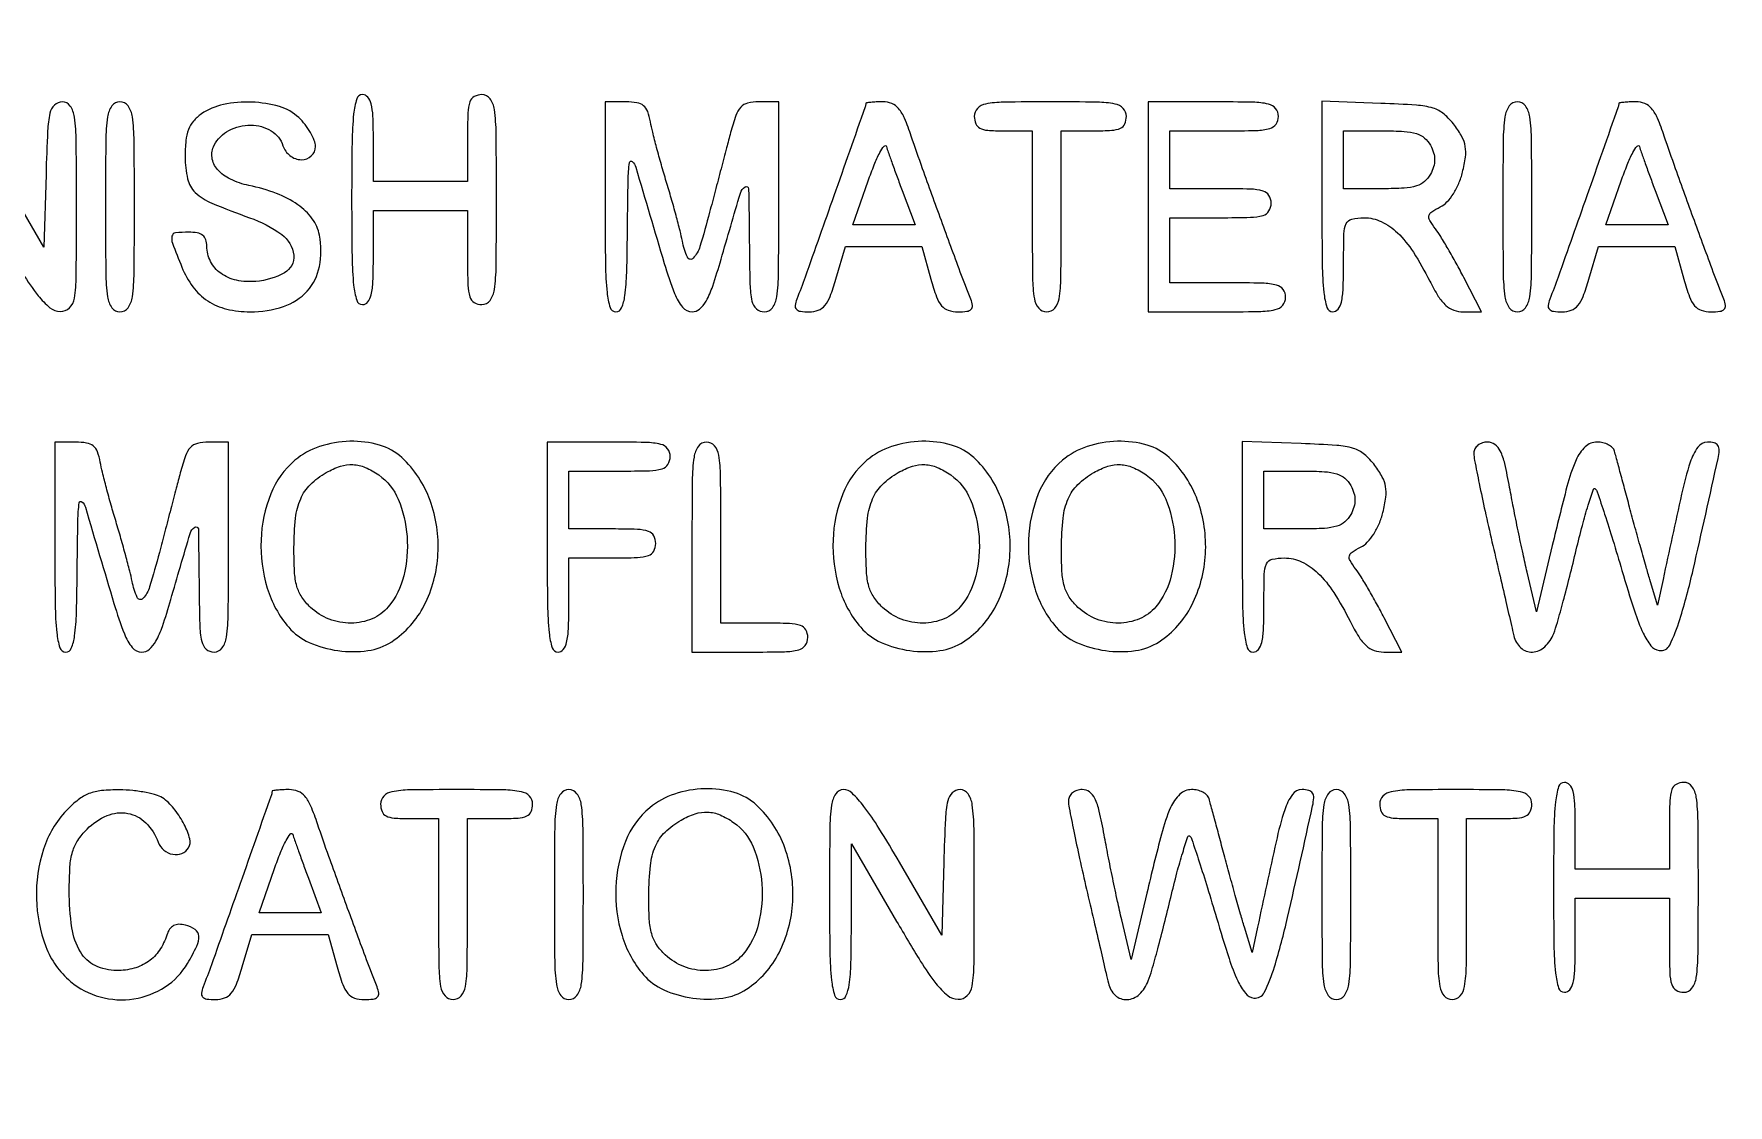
# Model space of a CAD drawing. Extents: x 0 to 1066, y 0 to 761.
# Drawn here: x 792.29 to 812.08, y 269.57 to 282.09 of the extents above; entities that cross this region are included whole.
import ezdxf

# ---------------------------------------------------------------- set-up
doc = ezdxf.new("R2010")
doc.units = 0
doc.header["$MEASUREMENT"] = 0

msp = doc.modelspace()

# ---------------------------------------------------------------- linework, layer by layer
for points in [[(183.390323, 95.266879, 0.000001), (192.989143, 95.254457, 0.000118)], [(329.859243, 95.267872, -0.000023), (352.558836, 95.240684, -0.000004), (375.624384, 95.211821, -0.198594)], [(479.458836, 95.240684, -0.000004), (502.524384, 95.211821, -0.198594)], [(710.559243, 95.267872, -0.000023), (733.258836, 95.240684, -0.000004), (756.324384, 95.211821, -0.198594)], [(416.092229, 95.24091, -0.000004), (439.072908, 95.212432, -0.198597)], [(542.992229, 95.24091, -0.000004), (565.972908, 95.212432, -0.198597)], [(606.442229, 95.24091, -0.000004), (629.422908, 95.212432, -0.198597)], [(669.892229, 95.24091, -0.000004), (692.872908, 95.212432, -0.198597)], [(792.158361, 279.287424, 0.029041), (792.338082, 279.030137, 0.052989), (792.475326, 278.889638, 0.170079), (792.59625, 278.844907, 0.199339), (792.704531, 278.887673, 0.163117), (792.762225, 278.999106, 0.036571), (792.783304, 279.257981, 0.002034), (792.7866, 280.0683, 0.002367), (792.782969, 280.835472, 0.031318), (792.762584, 281.117783, 0.117824), (792.712777, 281.246477, 0.246563), (792.62036, 281.295, 0.195513), (792.529555, 281.258082, 0.145553), (792.476252, 281.162656, 0.043894), (792.448739, 280.956393, 0.004128), (792.43001, 280.445118), (792.4059, 279.595236), (791.912717, 280.445118, 0.007787)]]:
    msp.add_lwpolyline(points, format="xyb")
for points in [[(409.06215, 749.15415), (40.8618, 749.132981), (40.8618, 380.65769), (40.8618, 12.1824), (501.2973, 12.1824), (961.7328, 12.1824), (961.7328, 380.646631), (961.7328, 749.110861), (961.41555, 749.1633, 0.040886), (961.153339, 749.184871, 0.000002), (934.190609, 749.194398, 0.000089), (904.448031, 749.199508, 0.000054), (869.1804, 749.195529, -0.000029), (813.61687, 749.186499, -0.000004), (696.10453, 749.175037, -0.000004), (556.774728, 749.163736, -0.000004)], [(796.0014, 280.1529, 0.003213), (796.005728, 279.479379, 0.022561), (796.024738, 279.1518, 0.049302), (796.060653, 278.976077, 0.328801), (796.1283, 278.9262, 0.232029), (796.190037, 278.95648, 0.108427), (796.229169, 279.039, 0.047315), (796.249901, 279.194857, 0.00942), (796.2552, 279.4761), (796.2552, 280.026), (796.8051, 280.026), (797.355, 280.026), (797.355, 279.4761, 0.007414), (797.359771, 279.15432, 0.067313), (797.382658, 279.016088, 0.186514), (797.434013, 278.950904, 0.134481), (797.5242, 278.9262, 0.240299), (797.618522, 278.974309, 0.123223), (797.669333, 279.100687, 0.031956), (797.689811, 279.380038, 0.002322), (797.6934, 280.1529, 0.002322), (797.689811, 280.925762, 0.031956), (797.669333, 281.205112, 0.123223), (797.618522, 281.331491, 0.240299), (797.5242, 281.3796, 0.12648), (797.434468, 281.356532, 0.188641), (797.3832, 281.295, 0.072107), (797.359967, 281.165698, 0.008455), (797.355, 280.872), (797.355, 280.3644), (796.8051, 280.3644), (796.2552, 280.3644), (796.2552, 280.872, 0.010614), (796.249747, 281.128841, 0.050675), (796.228763, 281.27385, 0.113455), (796.189468, 281.35103, 0.222027), (796.1283, 281.3796, 0.328801), (796.060653, 281.329723, 0.049302), (796.024738, 281.154, 0.022561), (796.005728, 280.826421, 0.003213)], [(793.125, 280.0683, 0.002322), (793.128589, 279.295438, 0.031956), (793.149067, 279.016087, 0.123223), (793.199878, 278.889709, 0.240299), (793.2942, 278.8416, 0.240299), (793.388522, 278.889709, 0.123223), (793.439333, 279.016087, 0.031956), (793.459811, 279.295438, 0.002322), (793.4634, 280.0683, 0.002322), (793.459811, 280.841162, 0.031956), (793.439333, 281.120513, 0.123223), (793.388522, 281.246891, 0.240299), (793.2942, 281.295, 0.240299), (793.199878, 281.246891, 0.123223), (793.149067, 281.120513, 0.031956), (793.128589, 280.841162, 0.002322)], [(794.24595, 281.153344, 0.064007), (794.153152, 281.069132, 0.085808), (794.095351, 280.971565, 0.066535), (794.064834, 280.841674, 0.024477), (794.0556, 280.653158, 0.055339), (794.084237, 280.395212, 0.149321), (794.174473, 280.236724, 0.090969), (794.368244, 280.111062, 0.013145), (794.809697, 279.941057, -0.070637), (795.184195, 279.744969, -0.215768), (795.323951, 279.502224, -0.299828), (795.216196, 279.297864, -0.104684), (794.882404, 279.19667, -0.073735), (794.655938, 279.210605, -0.104161), (794.471647, 279.292073, -0.119079), (794.352323, 279.430912, -0.118782), (794.3094, 279.609043, 0.082235), (794.296946, 279.684252, 0.147435), (794.260833, 279.734734, 0.119852), (794.196624, 279.763294, 0.045016), (794.0979, 279.7722, 0.028442), (793.943493, 279.76341, 0.327023), (793.901392, 279.724513, 0.139119), (793.908029, 279.645342, 0.005125), (794.017889, 279.362401, 0.065244), (794.146677, 279.132652, 0.088006), (794.320042, 278.969838, 0.085852), (794.54234, 278.873965, 0.059042), (794.815473, 278.8416, 0.079385), (795.204677, 278.903786, 0.130563), (795.482488, 279.084424, 0.137881), (795.624628, 279.370902, 0.093265), (795.624828, 279.737647, 0.114024), (795.541295, 279.928528, 0.079467), (795.37227, 280.093286, 0.063948), (795.122922, 280.2251, 0.038754), (794.801766, 280.317834, -0.060203), (794.585087, 280.390577, -0.103319), (794.434006, 280.505445, -0.141227), (794.369642, 280.644235, -0.162669), (794.394078, 280.787546, -0.149104), (794.567837, 280.960603, -0.123853), (794.822231, 281.023098, -0.133716), (795.061553, 280.9565, -0.183571), (795.199073, 280.783072, 0.153609), (795.280987, 280.666412, 0.157876), (795.414016, 280.619261, 0.194842), (795.529996, 280.662572, 0.210147), (795.5784, 280.772653, 0.093821), (795.564733, 280.844846, 0.037607), (795.520883, 280.93577, 0.035541), (795.457523, 281.029263, 0.037508), (795.382597, 281.111053, 0.118482), (795.15687, 281.239794, 0.061394), (794.834523, 281.291756, 0.060569), (794.502356, 281.263854, 0.10142)], [(798.9624, 280.0683, 0.003213), (798.966728, 279.394779, 0.022561), (798.985738, 279.0672, 0.049302), (799.021653, 278.891477, 0.328801), (799.0893, 278.8416, 0.305395), (799.155534, 278.886216, 0.062503), (799.193802, 279.029864, 0.027449), (799.21561, 279.29976, 0.004264), (799.224837, 279.83565, -0.002416), (799.232185, 280.379122, -0.029471), (799.248246, 280.586543, -0.603012), (799.280012, 280.598114, -0.138127), (799.320491, 280.5336, 0.001112), (799.654007, 279.407984, 0.020238), (799.775604, 279.053851, 0.077221), (799.867819, 278.894777, 0.226588), (799.979137, 278.8416, 0.178321), (800.067345, 278.874092, 0.090477), (800.143167, 278.967002, 0.045479), (800.219822, 279.14188, 0.010027), (800.317409, 279.45495, -0.001209), (800.543705, 280.228715, -0.180504), (800.598526, 280.301717, -0.586533), (800.639568, 280.279753, -0.002598), (800.647721, 279.66645, 0.004063), (800.655882, 279.16341, 0.046466), (800.679047, 278.966691, 0.159576), (800.731338, 278.876736, 0.183972), (800.8236, 278.8416, 0.240299), (800.917922, 278.889709, 0.123223), (800.968733, 279.016087, 0.031956), (800.989211, 279.295438, 0.002322), (800.9928, 280.0683), (800.9928, 281.295), (800.758235, 281.295, 0.057703), (800.628147, 281.279937, 0.150789), (800.547817, 281.232884, 0.102355), (800.489877, 281.135696, 0.018959), (800.42888, 280.93545, 0.000085), (800.382137, 280.758026, 0.000034), (800.31785, 280.513772, 0.000033), (800.248416, 280.24982, 0.000041), (800.184014, 280.00485, -0.009374), (800.070579, 279.603952, -0.115475), (799.991591, 279.467401, -0.538762), (799.924654, 279.479023, -0.053672), (799.865997, 279.66645, 0.012912), (799.838867, 279.786709, 0.003926), (799.791647, 279.967441, 0.003928), (799.735536, 280.169194, 0.004276), (799.677778, 280.3644, -0.00492), (799.620294, 280.559606, -0.004529), (799.565002, 280.761359, -0.004526), (799.518971, 280.942101, -0.014927), (799.493281, 281.06235, 0.043617), (799.460378, 281.182263, 0.134321), (799.411798, 281.250021, 0.130778), (799.334629, 281.284634, 0.040414), (799.206598, 281.295), (798.9624, 281.295)], [(802.007995, 281.27385, -0.084799), (802.001491, 281.235834, -0.000052), (801.63552, 280.197062, -0.000388), (801.299976, 279.247328, -0.009822), (801.202975, 278.98965, 0.060048), (801.183383, 278.915919, 0.230938), (801.197632, 278.872062, 0.170663), (801.245725, 278.847954, 0.031659), (801.345979, 278.8416, 0.086283), (801.454094, 278.860397, 0.134827), (801.530923, 278.914359, 0.082591), (801.592996, 279.02137, 0.018432), (801.660468, 279.2223), (801.772876, 279.603), (802.217843, 279.603), (802.662811, 279.603), (802.7694, 279.2223, 0.017944), (802.834785, 279.01739, 0.087286), (802.895012, 278.911931, 0.141822), (802.972234, 278.859552, 0.078722), (803.085546, 278.8416, 0.029308), (803.190692, 278.847768, 0.166988), (803.240422, 278.871676, 0.236769), (803.255264, 278.915466, 0.061225), (803.23549, 278.98965, -0.006965), (803.113201, 279.306006, -0.001209), (802.891945, 279.90744, -0.001323), (802.672217, 280.514187, -0.005089), (802.540452, 280.89315, 0.017403), (802.461681, 281.1029, 0.074917), (802.392922, 281.216675, 0.125362), (802.313216, 281.274572, 0.094981), (802.206649, 281.295, 0.00999), (802.130484, 281.293478, 0.016528), (802.066352, 281.288787, 0.010464), (802.015248, 281.282262, 0.371455)], [(803.277, 281.1258, 0.094959), (803.293563, 281.039374, 0.184152), (803.34045, 280.988325, 0.098846), (803.433439, 280.96293, 0.017388), (803.6154, 280.9566), (803.9538, 280.9566), (803.9538, 279.8991, 0.002827), (803.957531, 279.239141, 0.036854), (803.978334, 278.994937, 0.138781), (804.029594, 278.884468, 0.218517), (804.123, 278.8416, 0.218517), (804.216406, 278.884468, 0.138781), (804.267666, 278.994937, 0.036854), (804.288469, 279.239141, 0.002827), (804.2922, 279.8991), (804.2922, 280.9566), (804.6729, 280.9566, 0.013964), (804.882658, 280.962459, 0.090841), (804.984863, 280.98715, 0.188085), (805.035434, 281.038195, 0.102588), (805.0536, 281.1258, 0.193568), (805.016402, 281.218285, 0.15568), (804.921413, 281.269821, 0.043488), (804.712405, 281.291067, 0.003595), (804.1653, 281.295, 0.003595), (803.618195, 281.291067, 0.043488), (803.409188, 281.269821, 0.15568), (803.314198, 281.218285, 0.193568)], [(805.3074, 280.0683), (805.3074, 278.8416), (806.1111, 278.8416, 0.004147), (806.601809, 278.84567, 0.047763), (806.793188, 278.867203, 0.16431), (806.880594, 278.918793, 0.179874), (806.9148, 279.0108, 0.157888), (806.88526, 279.102016, 0.176663), (806.80905, 279.153563, 0.055952), (806.644178, 279.175653, 0.005351), (806.238, 279.18), (805.5612, 279.18), (805.5612, 279.5607), (805.5612, 279.9414), (806.1534, 279.9414, 0.006583), (806.503292, 279.946007, 0.063075), (806.650425, 279.968593, 0.183695), (806.71927, 280.020026, 0.142406), (806.7456, 280.1106, 0.142406), (806.71927, 280.201174, 0.183695), (806.650425, 280.252607, 0.063075), (806.503292, 280.275193, 0.006583), (806.1534, 280.2798), (805.5612, 280.2798), (805.5612, 280.6182), (805.5612, 280.9566), (806.1957, 280.9566, 0.005909), (806.573726, 280.961067, 0.059311), (806.729738, 280.98339, 0.180365), (806.802256, 281.034888, 0.150217), (806.8302, 281.1258, 0.17273), (806.797527, 281.217557, 0.168559), (806.713875, 281.26915, 0.050222), (806.531322, 281.290849, 0.004487), (806.0688, 281.295), (805.3074, 281.295)], [(807.3378, 280.071721, 0.003202), (807.342126, 279.396213, 0.022501), (807.361132, 279.06777, 0.049121), (807.39703, 278.891547, 0.329081), (807.4647, 278.8416, 0.232029), (807.526437, 278.87188, 0.108427), (807.565569, 278.9544, 0.047315), (807.586301, 279.110257, 0.00942), (807.5916, 279.3915, -0.00595), (807.595907, 279.753465, -0.096871), (807.621944, 279.871598, -0.238613), (807.68661, 279.925215, -0.056005), (807.830653, 279.9414, -0.111153), (808.032105, 279.896056, -0.081177), (808.22142, 279.765201, -0.058854), (808.40711, 279.538571, -0.025924), (808.598972, 279.20115, 0.021841), (808.698716, 279.022353, 0.069009), (808.78587, 278.916827, 0.100305), (808.878378, 278.861032, 0.085906), (808.990645, 278.8416), (809.20185, 278.8416), (808.995673, 279.24345, 0.006834), (808.907606, 279.409472, 0.006481), (808.813498, 279.576012, 0.006451), (808.726451, 279.72116, 0.022591), (808.665027, 279.811275, -0.02569), (808.598448, 279.910264, -0.192002), (808.589529, 279.965064, -0.198014), (808.620863, 280.00999, -0.027525), (808.721728, 280.067175, 0.089041), (808.799681, 280.125014, 0.046566), (808.874198, 280.220676, 0.042448), (808.937434, 280.341002, 0.038847), (808.981664, 280.473863, 0.026721), (809.015634, 280.650222, 0.076578), (809.013642, 280.774641, 0.082928), (808.974616, 280.886984, 0.035157), (808.888272, 281.021662, 0.057331), (808.765702, 281.15194, 0.10358), (808.637317, 281.221232, 0.055706), (808.442185, 281.256174, 0.007564), (808.026958, 281.277271), (807.3378, 281.301843)], [(809.4528, 280.0683, 0.002322), (809.456389, 279.295438, 0.031956), (809.476867, 279.016087, 0.123223), (809.527678, 278.889709, 0.240299), (809.622, 278.8416, 0.240299), (809.716322, 278.889709, 0.123223), (809.767133, 279.016087, 0.031956), (809.787611, 279.295438, 0.002322), (809.7912, 280.0683, 0.002322), (809.787611, 280.841162, 0.031956), (809.767133, 281.120513, 0.123223), (809.716322, 281.246891, 0.240299), (809.622, 281.295, 0.240299), (809.527678, 281.246891, 0.123223), (809.476867, 281.120513, 0.031956), (809.456389, 280.841162, 0.002322)], [(810.806395, 281.27385, -0.084799), (810.799891, 281.235834, -0.000052), (810.43392, 280.197062, -0.000388), (810.098376, 279.247328, -0.009822), (810.001375, 278.98965, 0.060048), (809.981783, 278.915919, 0.230938), (809.996032, 278.872062, 0.170663), (810.044125, 278.847954, 0.031659), (810.144379, 278.8416, 0.086283), (810.252494, 278.860397, 0.134827), (810.329323, 278.914359, 0.082591), (810.391396, 279.02137, 0.018432), (810.458868, 279.2223), (810.571276, 279.603), (811.016243, 279.603), (811.461211, 279.603), (811.5678, 279.2223, 0.017944), (811.633185, 279.01739, 0.087286), (811.693412, 278.911931, 0.141822), (811.770634, 278.859552, 0.078722), (811.883946, 278.8416, 0.029308), (811.989092, 278.847768, 0.166988), (812.038822, 278.871676, 0.236769), (812.053664, 278.915466, 0.061225), (812.03389, 278.98965, -0.006965), (811.911601, 279.306006, -0.001209), (811.690345, 279.90744, -0.001323), (811.470617, 280.514187, -0.005089), (811.338852, 280.89315, 0.017403), (811.260081, 281.1029, 0.074917), (811.191322, 281.216675, 0.125362), (811.111616, 281.274572, 0.094981), (811.005049, 281.295, 0.00999), (810.928884, 281.293478, 0.016528), (810.864752, 281.288787, 0.010464), (810.813648, 281.282262, 0.371455)], [(808.6068, 280.7874, -0.049536), (808.642962, 280.700026, -0.073486), (808.655053, 280.6182, -0.073486), (808.642962, 280.536374, -0.049536), (808.6068, 280.449, -0.09537), (808.537905, 280.364075, -0.100861), (808.443666, 280.312833, -0.059921), (808.298632, 280.286848, -0.014397), (808.053923, 280.2798), (807.5916, 280.2798), (807.5916, 280.6182), (807.5916, 280.9566), (808.053923, 280.9566, -0.014397), (808.298632, 280.949552, -0.059921), (808.443666, 280.923567, -0.100861), (808.537905, 280.872325, -0.09537)], [(802.434155, 280.25865), (802.583944, 279.8568), (802.221638, 279.8568), (801.859332, 279.8568), (802.037143, 280.371218, -0.011999), (802.107893, 280.561024, -0.026422), (802.172917, 280.701459, -0.047278), (802.223234, 280.778101, -0.601846), (802.24966, 280.773068, 0.009837), (802.271496, 280.706895, 0.001488), (802.318171, 280.575523, 0.001668), (802.374262, 280.420756, 0.001442)], [(811.232555, 280.25865), (811.382344, 279.8568), (811.020038, 279.8568), (810.657732, 279.8568), (810.835543, 280.371218, -0.011999), (810.906293, 280.561024, -0.026422), (810.971317, 280.701459, -0.047278), (811.021634, 280.778101, -0.601846), (811.04806, 280.773068, 0.009837), (811.069896, 280.706895, 0.001488), (811.116571, 280.575523, 0.001668), (811.172662, 280.420756, 0.001442)], [(792.5328, 276.0921, 0.003213), (792.537128, 275.418579, 0.022561), (792.556138, 275.091, 0.049302), (792.592053, 274.915277, 0.328801), (792.6597, 274.8654, 0.305395), (792.725934, 274.910016, 0.062503), (792.764202, 275.053664, 0.027449), (792.78601, 275.32356, 0.004264), (792.795237, 275.85945, -0.002416), (792.802585, 276.402922, -0.029471), (792.818646, 276.610343, -0.603012), (792.850412, 276.621914, -0.138127), (792.890891, 276.5574, 0.001112), (793.224407, 275.431784, 0.020238), (793.346004, 275.077651, 0.077221), (793.438219, 274.918577, 0.226588), (793.549537, 274.8654, 0.178321), (793.637745, 274.897892, 0.090477), (793.713567, 274.990802, 0.045479), (793.790222, 275.16568, 0.010027), (793.887809, 275.47875, -0.001209), (794.114105, 276.252515, -0.180504), (794.168926, 276.325517, -0.586533), (794.209968, 276.303553, -0.002598), (794.218121, 275.69025, 0.004063), (794.226282, 275.18721, 0.046466), (794.249447, 274.990491, 0.159576), (794.301738, 274.900536, 0.183972), (794.394, 274.8654, 0.240299), (794.488322, 274.913509, 0.123223), (794.539133, 275.039887, 0.031956), (794.559611, 275.319238, 0.002322), (794.5632, 276.0921), (794.5632, 277.3188), (794.328635, 277.3188, 0.057703), (794.198547, 277.303737, 0.150789), (794.118217, 277.256684, 0.102355), (794.060277, 277.159496, 0.018959), (793.99928, 276.95925, 0.000085), (793.952537, 276.781826, 0.000034), (793.88825, 276.537572, 0.000033), (793.818816, 276.27362, 0.000041), (793.754414, 276.02865, -0.009374), (793.640979, 275.627752, -0.115475), (793.561991, 275.491201, -0.538762), (793.495054, 275.502823, -0.053672), (793.436397, 275.69025, 0.012912), (793.409267, 275.810509, 0.003926), (793.362047, 275.991241, 0.003928), (793.305936, 276.192994, 0.004276), (793.248178, 276.3882, -0.00492), (793.190694, 276.583406, -0.004529), (793.135402, 276.785159, -0.004526), (793.089371, 276.965901, -0.014927), (793.063681, 277.08615, 0.043617), (793.030778, 277.206063, 0.134321), (792.982198, 277.273821, 0.130778), (792.905029, 277.308434, 0.040414), (792.776998, 277.3188), (792.5328, 277.3188)], [(795.339403, 277.106773, 0.123885), (795.056212, 276.714077, 0.085485), (794.942637, 276.175157, 0.082885), (795.015108, 275.613136, 0.104562), (795.266839, 275.154526, 0.111799), (795.504809, 274.978175, 0.06908), (795.841208, 274.882481, 0.069045), (796.191165, 274.882015, 0.111332), (796.469082, 274.986081, 0.131426), (796.849839, 275.41206, 0.103697), (797.010254, 276.011711, 0.101152), (796.91759, 276.638053, 0.118621), (796.586971, 277.137619, 0.118666), (796.327235, 277.284201, 0.075716), (795.981556, 277.328138, 0.073305), (795.626541, 277.266807, 0.095814)], [(798.2856, 276.0921, 0.003213), (798.289928, 275.418579, 0.022561), (798.308938, 275.091, 0.049302), (798.344853, 274.915277, 0.328801), (798.4125, 274.8654, 0.232029), (798.474237, 274.89568, 0.108427), (798.513369, 274.9782, 0.047315), (798.534101, 275.134057, 0.00942), (798.5394, 275.4153), (798.5394, 275.9652), (799.047, 275.9652, 0.008455), (799.340698, 275.970167, 0.072107), (799.47, 275.9934, 0.188641), (799.531532, 276.044668, 0.12648), (799.5546, 276.1344, 0.12648), (799.531532, 276.224132, 0.188641), (799.47, 276.2754, 0.072107), (799.340698, 276.298633, 0.008455), (799.047, 276.3036), (798.5394, 276.3036), (798.5394, 276.642), (798.5394, 276.9804), (799.1316, 276.9804, 0.006583), (799.481492, 276.985007, 0.063075), (799.628625, 277.007593, 0.183695), (799.69747, 277.059026, 0.142406), (799.7238, 277.1496, 0.165398), (799.692683, 277.241095, 0.1727), (799.612763, 277.292674, 0.052938), (799.439045, 277.314557, 0.004884), (799.0047, 277.3188), (798.2856, 277.3188)], [(799.9776, 276.0921), (799.9776, 274.8654), (800.6544, 274.8654, 0.005351), (801.060578, 274.869747, 0.055952), (801.22545, 274.891837, 0.176663), (801.30166, 274.943384, 0.157888), (801.3312, 275.0346, 0.12648), (801.308132, 275.124332, 0.188641), (801.2466, 275.1756, 0.072107), (801.117298, 275.198833, 0.008455), (800.8236, 275.2038), (800.316, 275.2038), (800.316, 276.2613, 0.002827), (800.312269, 276.921259, 0.036854), (800.291466, 277.165462, 0.138781), (800.240206, 277.275932, 0.218517), (800.1468, 277.3188, 0.240299), (800.052478, 277.270691, 0.123223), (800.001667, 277.144313, 0.031956), (799.981189, 276.864962, 0.002322)], [(802.022803, 277.106773, 0.123885), (801.739612, 276.714077, 0.085485), (801.626037, 276.175157, 0.082885), (801.698508, 275.613136, 0.104562), (801.950239, 275.154526, 0.111799), (802.188209, 274.978175, 0.06908), (802.524608, 274.882481, 0.069045), (802.874565, 274.882015, 0.111332), (803.152482, 274.986081, 0.131426), (803.533239, 275.41206, 0.103697), (803.693654, 276.011711, 0.101152), (803.60099, 276.638053, 0.118621), (803.270371, 277.137619, 0.118666), (803.010635, 277.284201, 0.075716), (802.664956, 277.328138, 0.073305), (802.309941, 277.266807, 0.095814)], [(804.307003, 277.106773, 0.123885), (804.023812, 276.714077, 0.085485), (803.910237, 276.175157, 0.082885), (803.982708, 275.613136, 0.104562), (804.234439, 275.154526, 0.111799), (804.472409, 274.978175, 0.06908), (804.808808, 274.882481, 0.069045), (805.158765, 274.882015, 0.111332), (805.436682, 274.986081, 0.131426), (805.817439, 275.41206, 0.103697), (805.977854, 276.011711, 0.101152), (805.88519, 276.638053, 0.118621), (805.554571, 277.137619, 0.118666), (805.294835, 277.284201, 0.075716), (804.949156, 277.328138, 0.073305), (804.594141, 277.266807, 0.095814)], [(806.4072, 276.095521, 0.003202), (806.411526, 275.420013, 0.022501), (806.430532, 275.09157, 0.049121), (806.46643, 274.915347, 0.329081), (806.5341, 274.8654, 0.232029), (806.595837, 274.89568, 0.108427), (806.634969, 274.9782, 0.047315), (806.655701, 275.134057, 0.00942), (806.661, 275.4153, -0.00595), (806.665307, 275.777265, -0.096871), (806.691344, 275.895398, -0.238613), (806.75601, 275.949015, -0.056005), (806.900053, 275.9652, -0.111153), (807.101505, 275.919856, -0.081177), (807.29082, 275.789001, -0.058854), (807.47651, 275.562371, -0.025924), (807.668372, 275.22495, 0.021841), (807.768116, 275.046153, 0.069009), (807.85527, 274.940627, 0.100305), (807.947778, 274.884832, 0.085906), (808.060045, 274.8654), (808.27125, 274.8654), (808.065073, 275.26725, 0.006834), (807.977006, 275.433272, 0.006481), (807.882898, 275.599812, 0.006451), (807.795851, 275.74496, 0.022591), (807.734427, 275.835075, -0.02569), (807.667848, 275.934064, -0.192002), (807.658929, 275.988864, -0.198014), (807.690263, 276.03379, -0.027525), (807.791128, 276.090975, 0.089041), (807.869081, 276.148814, 0.046566), (807.943598, 276.244476, 0.042448), (808.006834, 276.364802, 0.038847), (808.051064, 276.497663, 0.026721), (808.085034, 276.674022, 0.076578), (808.083042, 276.798441, 0.082928), (808.044016, 276.910784, 0.035157), (807.957672, 277.045462, 0.057331), (807.835102, 277.17574, 0.10358), (807.706717, 277.245032, 0.055706), (807.511585, 277.279974, 0.007564), (807.096358, 277.301071), (806.4072, 277.325643)], [(809.1144, 277.191204, 0.047767), (809.122643, 277.105113, 0.002528), (809.176438, 276.834143, 0.003959), (809.244692, 276.512257, 0.00287), (809.325593, 276.154854, -0.000002), (809.4097, 275.792938, -0.000002), (809.487737, 275.457131, -0.000002), (809.553237, 275.175267, -0.000017), (809.581005, 275.05575, 0.147869), (809.662327, 274.914331, 0.205885), (809.797844, 274.864982, 0.176392), (809.943655, 274.927675, 0.11354), (810.047046, 275.082283, 0.021448), (810.089456, 275.210071, 0.003611), (810.158271, 275.458407, 0.003945), (810.234781, 275.751664, 0.003496), (810.309889, 276.058147, -0.006156), (810.38212, 276.346252, -0.010899), (810.449762, 276.581699, -0.005551), (810.510441, 276.769407, -0.556878), (810.53275, 276.77465, -0.11647), (810.55587, 276.737234, -0.001547), (810.641785, 276.476681, -0.004332), (810.738093, 276.172634, -0.00282), (810.844285, 275.819936, 0.006286), (810.990608, 275.345877, 0.030826), (811.092862, 275.085023, 0.058933), (811.182981, 274.939003, 0.190588), (811.279884, 274.883075, 0.326366), (811.402475, 274.947544, 0.039676), (811.521107, 275.247683, 0.018108), (811.675341, 275.825396, 0.002117), (811.967334, 277.12845, 0.040046), (811.980278, 277.22293, 0.15964), (811.965414, 277.278694, 0.190105), (811.922544, 277.309168, 0.060633), (811.843408, 277.3188, 0.243546), (811.730412, 277.26029, 0.075824), (811.642229, 277.084017, 0.023764), (811.540662, 276.70973, 0.001912), (811.324079, 275.7114), (811.261026, 275.4153), (811.170798, 275.7114, -0.004222), (811.126212, 275.862272, -0.001439), (811.063959, 276.082054, -0.00143), (810.996605, 276.325156, -0.001648), (810.933796, 276.5574, 0.00027), (810.875398, 276.775717, 0.000345), (810.821337, 276.976831, 0.000267), (810.7758, 277.145413, 0.002921), (810.757066, 277.21305, 0.133791), (810.732706, 277.253501, 0.071199), (810.684812, 277.287736, 0.062684), (810.62191, 277.310928, 0.057069), (810.553161, 277.3188, 0.191396), (810.415437, 277.264076, 0.101864), (810.308533, 277.111552, 0.038771), (810.200981, 276.798373, 0.004991), (810.02995, 276.109387), (809.845606, 275.33374), (809.736833, 275.79752, -0.004337), (809.688244, 276.013087, -0.002315), (809.63172, 276.280385, -0.002304), (809.576521, 276.553877, -0.003592), (809.531745, 276.79005, 0.011053), (809.474827, 277.067579, 0.057006), (809.422863, 277.21529, 0.121799), (809.359834, 277.29095, 0.159795), (809.274915, 277.3188, 0.077986), (809.213596, 277.309177, 0.090324), (809.161551, 277.281319, 0.100781), (809.126758, 277.239866, 0.124994)], [(796.318497, 276.935039, -0.143223), (796.546198, 276.650723, -0.079931), (796.64866, 276.215553, -0.077332), (796.610465, 275.754418, -0.11509), (796.429196, 275.39415, -0.119537), (796.240784, 275.254595, -0.098447), (795.995127, 275.203952, -0.09388), (795.738677, 275.250662, -0.097006), (795.520403, 275.387747, -0.056872), (795.419483, 275.50684, -0.080028), (795.361587, 275.633196, -0.054705), (795.333763, 275.804924, -0.014142), (795.327291, 276.085697, -0.025001), (795.346355, 276.430555, -0.075567), (795.405782, 276.657538, -0.098225), (795.519237, 276.822405, -0.062967), (795.7053, 276.962819, -0.051006), (795.870066, 277.036158, -0.090781), (796.016714, 277.056195, -0.090761), (796.160971, 277.022981, -0.050966)], [(803.001897, 276.935039, -0.143223), (803.229598, 276.650723, -0.079931), (803.33206, 276.215553, -0.077332), (803.293865, 275.754418, -0.11509), (803.112596, 275.39415, -0.119537), (802.924184, 275.254595, -0.098447), (802.678527, 275.203952, -0.09388), (802.422077, 275.250662, -0.097006), (802.203803, 275.387747, -0.056872), (802.102883, 275.50684, -0.080028), (802.044987, 275.633196, -0.054705), (802.017163, 275.804924, -0.014142), (802.010691, 276.085697, -0.025001), (802.029755, 276.430555, -0.075567), (802.089182, 276.657538, -0.098225), (802.202637, 276.822405, -0.062967), (802.3887, 276.962819, -0.051006), (802.553466, 277.036158, -0.090781), (802.700114, 277.056195, -0.090761), (802.844371, 277.022981, -0.050966)], [(805.286097, 276.935039, -0.143223), (805.513798, 276.650723, -0.079931), (805.61626, 276.215553, -0.077332), (805.578065, 275.754418, -0.11509), (805.396796, 275.39415, -0.119537), (805.208384, 275.254595, -0.098447), (804.962727, 275.203952, -0.09388), (804.706277, 275.250662, -0.097006), (804.488003, 275.387747, -0.056872), (804.387083, 275.50684, -0.080028), (804.329187, 275.633196, -0.054705), (804.301363, 275.804924, -0.014142), (804.294891, 276.085697, -0.025001), (804.313955, 276.430555, -0.075567), (804.373382, 276.657538, -0.098225), (804.486837, 276.822405, -0.062967), (804.6729, 276.962819, -0.051006), (804.837666, 277.036158, -0.090781), (804.984314, 277.056195, -0.090761), (805.128571, 277.022981, -0.050966)], [(807.6762, 276.8112, -0.049536), (807.712362, 276.723826, -0.073486), (807.724453, 276.642, -0.073486), (807.712362, 276.560174, -0.049536), (807.6762, 276.4728, -0.09537), (807.607305, 276.387875, -0.100861), (807.513066, 276.336633, -0.059921), (807.368032, 276.310648, -0.014397), (807.123323, 276.3036), (806.661, 276.3036), (806.661, 276.642), (806.661, 276.9804), (807.123323, 276.9804, -0.014397), (807.368032, 276.973352, -0.059921), (807.513066, 276.947367, -0.100861), (807.607305, 276.896125, -0.09537)], [(792.668629, 273.01352, 0.114205), (792.400761, 272.56314, 0.083506), (792.317834, 271.985164, 0.085163), (792.428364, 271.422694, 0.127519), (792.716803, 271.016627, 0.108551), (793.062666, 270.835135, 0.105254), (793.456805, 270.812543, 0.106878), (793.821222, 270.951973, 0.11522), (794.083918, 271.226712, 0.021165), (794.192599, 271.429861, 0.127063), (794.215765, 271.546449, 0.232712), (794.173027, 271.622158, 0.086167), (794.058543, 271.674343, 0.067058), (793.981689, 271.683755, 0.120753), (793.920562, 271.667991, 0.12276), (793.874309, 271.626009, 0.07065), (793.841501, 271.557811, -0.072622), (793.755376, 271.380571, -0.089596), (793.626895, 271.249659, -0.08774), (793.458431, 271.170138, -0.066597), (793.255587, 271.143, -0.114856), (793.005475, 271.201222, -0.145297), (792.831922, 271.361608, -0.099183), (792.732315, 271.644534, -0.035212), (792.702, 272.074469, -0.014703), (792.710329, 272.357643, -0.055361), (792.740225, 272.532421, -0.07729), (792.801679, 272.664912, -0.049247), (792.909655, 272.796545, -0.096703), (793.143225, 272.953812, -0.146157), (793.385227, 272.980424, -0.15206), (793.595432, 272.87031, -0.107279), (793.740938, 272.64465, 0.127947), (793.807211, 272.550526, 0.131147), (793.91036, 272.501714, 0.142401), (794.017676, 272.512666, 0.159485), (794.096819, 272.579452, 0.211029), (794.110963, 272.681573, 0.047286), (794.045419, 272.849149, 0.046742), (793.937302, 273.02131, 0.065556), (793.809131, 273.149559, 0.088545), (793.732029, 273.189519, 0.025252), (793.600936, 273.223136, 0.02458), (793.446506, 273.246694, 0.023821), (793.288878, 273.255309, 0.026305), (793.07883, 273.245719, 0.068477), (792.931986, 273.210566, 0.074054), (792.806848, 273.138992, 0.034872)], [(795.070795, 273.23685, -0.084799), (795.064291, 273.198834, -0.000052), (794.69832, 272.160062, -0.000388), (794.362776, 271.210328, -0.009822), (794.265775, 270.95265, 0.060048), (794.246183, 270.878919, 0.230938), (794.260432, 270.835062, 0.170663), (794.308525, 270.810954, 0.031659), (794.408779, 270.8046, 0.086283), (794.516894, 270.823397, 0.134827), (794.593723, 270.877359, 0.082591), (794.655796, 270.98437, 0.018432), (794.723268, 271.1853), (794.835676, 271.566), (795.280643, 271.566), (795.725611, 271.566), (795.8322, 271.1853, 0.017944), (795.897585, 270.98039, 0.087286), (795.957812, 270.874931, 0.141822), (796.035034, 270.822552, 0.078722), (796.148346, 270.8046, 0.029308), (796.253492, 270.810768, 0.166988), (796.303222, 270.834676, 0.236769), (796.318064, 270.878466, 0.061225), (796.29829, 270.95265, -0.006965), (796.176001, 271.269006, -0.001209), (795.954745, 271.87044, -0.001323), (795.735017, 272.477187, -0.005089), (795.603252, 272.85615, 0.017403), (795.524481, 273.0659, 0.074917), (795.455722, 273.179675, 0.125362), (795.376016, 273.237572, 0.094981), (795.269449, 273.258, 0.00999), (795.193284, 273.256478, 0.016528), (795.129152, 273.251787, 0.010464), (795.078048, 273.245262, 0.371455)], [(796.3398, 273.0888, 0.094959), (796.356363, 273.002374, 0.184152), (796.40325, 272.951325, 0.098846), (796.496239, 272.92593, 0.017388), (796.6782, 272.9196), (797.0166, 272.9196), (797.0166, 271.8621, 0.002827), (797.020331, 271.202141, 0.036854), (797.041134, 270.957937, 0.138781), (797.092394, 270.847468, 0.218517), (797.1858, 270.8046, 0.218517), (797.279206, 270.847468, 0.138781), (797.330466, 270.957937, 0.036854), (797.351269, 271.202141, 0.002827), (797.355, 271.8621), (797.355, 272.9196), (797.7357, 272.9196, 0.013964), (797.945458, 272.925459, 0.090841), (798.047663, 272.95015, 0.188085), (798.098234, 273.001195, 0.102588), (798.1164, 273.0888, 0.193568), (798.079202, 273.181285, 0.15568), (797.984213, 273.232821, 0.043488), (797.775205, 273.254067, 0.003595), (797.2281, 273.258, 0.003595), (796.680995, 273.254067, 0.043488), (796.471988, 273.232821, 0.15568), (796.376998, 273.181285, 0.193568)], [(798.3702, 272.0313, 0.002322), (798.373789, 271.258438, 0.031956), (798.394267, 270.979087, 0.123223), (798.445078, 270.852709, 0.240299), (798.5394, 270.8046, 0.240299), (798.633722, 270.852709, 0.123223), (798.684533, 270.979087, 0.031956), (798.705011, 271.258438, 0.002322), (798.7086, 272.0313, 0.002322), (798.705011, 272.804162, 0.031956), (798.684533, 273.083512, 0.123223), (798.633722, 273.209891, 0.240299), (798.5394, 273.258, 0.240299), (798.445078, 273.209891, 0.123223), (798.394267, 273.083512, 0.031956), (798.373789, 272.804162, 0.002322)], [(799.484803, 273.045973, 0.123885), (799.201612, 272.653277, 0.085485), (799.088037, 272.114357, 0.082885), (799.160508, 271.552336, 0.104562), (799.412239, 271.093726, 0.111799), (799.650209, 270.917375, 0.06908), (799.986608, 270.821681, 0.069045), (800.336565, 270.821215, 0.111332), (800.614482, 270.925281, 0.131426), (800.995239, 271.35126, 0.103697), (801.155654, 271.950911, 0.101152), (801.06299, 272.577253, 0.118621), (800.732371, 273.076819, 0.118666), (800.472635, 273.223401, 0.075716), (800.126956, 273.267338, 0.073305), (799.771941, 273.206007, 0.095814)], [(801.585, 272.0313, 0.003213), (801.589328, 271.357779, 0.022561), (801.608338, 271.0302, 0.049302), (801.644253, 270.854477, 0.328801), (801.7119, 270.8046, 0.295501), (801.777272, 270.846931, 0.070336), (801.815006, 270.977631, 0.029944), (801.83504, 271.225194, 0.004715), (801.840637, 271.71405), (801.842474, 272.6235), (802.369387, 271.717357, 0.006242), (802.648761, 271.250424, 0.029041), (802.828482, 270.993137, 0.052989), (802.965726, 270.852638, 0.170079), (803.08665, 270.807907, 0.199339), (803.194931, 270.850673, 0.163117), (803.252625, 270.962106, 0.036571), (803.273704, 271.220981, 0.002034), (803.277, 272.0313, 0.002367), (803.273369, 272.798472, 0.031318), (803.252984, 273.080783, 0.117824), (803.203177, 273.209477, 0.246563), (803.11076, 273.258, 0.195513), (803.019955, 273.221082, 0.145553), (802.966652, 273.125656, 0.043894), (802.939139, 272.919393, 0.004128), (802.92041, 272.408118), (802.8963, 271.558236), (802.403117, 272.408118, 0.007787), (802.163038, 272.807383, 0.025041), (801.986201, 273.06201, 0.035073), (801.848347, 273.216918, 0.195814), (801.747467, 273.258, 0.254619), (801.657461, 273.208988, 0.110911), (801.608951, 273.077158, 0.030502), (801.588687, 272.790986, 0.002427)], [(804.3768, 273.130404, 0.047767), (804.385043, 273.044313, 0.002528), (804.438838, 272.773343, 0.003959), (804.507092, 272.451457, 0.00287), (804.587993, 272.094054, -0.000002), (804.6721, 271.732138, -0.000002), (804.750137, 271.396331, -0.000002), (804.815637, 271.114467, -0.000017), (804.843405, 270.99495, 0.147869), (804.924727, 270.853531, 0.205885), (805.060244, 270.804182, 0.176392), (805.206055, 270.866875, 0.11354), (805.309446, 271.021483, 0.021448), (805.351856, 271.149271, 0.003611), (805.420671, 271.397607, 0.003945), (805.497181, 271.690864, 0.003496), (805.572289, 271.997347, -0.006156), (805.64452, 272.285452, -0.010899), (805.712162, 272.520899, -0.005551), (805.772841, 272.708607, -0.556878), (805.79515, 272.71385, -0.11647), (805.81827, 272.676434, -0.001547), (805.904185, 272.415881, -0.004332), (806.000493, 272.111834, -0.00282), (806.106685, 271.759136, 0.006286), (806.253008, 271.285077, 0.030826), (806.355262, 271.024223, 0.058933), (806.445381, 270.878203, 0.190588), (806.542284, 270.822275, 0.326366), (806.664875, 270.886744, 0.039676), (806.783507, 271.186883, 0.018108), (806.937741, 271.764596, 0.002117), (807.229734, 273.06765, 0.040046), (807.242678, 273.16213, 0.15964), (807.227814, 273.217894, 0.190105), (807.184944, 273.248368, 0.060633), (807.105808, 273.258, 0.243546), (806.992812, 273.19949, 0.075824), (806.904629, 273.023217, 0.023764), (806.803062, 272.64893, 0.001912), (806.586479, 271.6506), (806.523426, 271.3545), (806.433198, 271.6506, -0.004222), (806.388612, 271.801472, -0.001439), (806.326359, 272.021254, -0.00143), (806.259005, 272.264356, -0.001648), (806.196196, 272.4966, 0.00027), (806.137798, 272.714917, 0.000345), (806.083737, 272.916031, 0.000267), (806.0382, 273.084613, 0.002921), (806.019466, 273.15225, 0.133791), (805.995106, 273.192701, 0.071199), (805.947212, 273.226936, 0.062684), (805.88431, 273.250128, 0.057069), (805.815561, 273.258, 0.191396), (805.677837, 273.203276, 0.101864), (805.570933, 273.050752, 0.038771), (805.463381, 272.737573, 0.004991), (805.29235, 272.048587), (805.108006, 271.27294), (804.999233, 271.73672, -0.004337), (804.950644, 271.952287, -0.002315), (804.89412, 272.219585, -0.002304), (804.838921, 272.493077, -0.003592), (804.794145, 272.72925, 0.011053), (804.737227, 273.006779, 0.057006), (804.685263, 273.15449, 0.121799), (804.622234, 273.23015, 0.159795), (804.537315, 273.258, 0.077986), (804.475996, 273.248377, 0.090324), (804.423951, 273.220519, 0.100781), (804.389158, 273.179066, 0.124994)], [(807.3378, 272.0313, 0.002322), (807.341389, 271.258438, 0.031956), (807.361867, 270.979087, 0.123223), (807.412678, 270.852709, 0.240299), (807.507, 270.8046, 0.240299), (807.601322, 270.852709, 0.123223), (807.652133, 270.979087, 0.031956), (807.672611, 271.258438, 0.002322), (807.6762, 272.0313, 0.002322), (807.672611, 272.804162, 0.031956), (807.652133, 273.083512, 0.123223), (807.601322, 273.209891, 0.240299), (807.507, 273.258, 0.240299), (807.412678, 273.209891, 0.123223), (807.361867, 273.083512, 0.031956), (807.341389, 272.804162, 0.002322)], [(808.0146, 273.0888, 0.094959), (808.031163, 273.002374, 0.184152), (808.07805, 272.951325, 0.098846), (808.171039, 272.92593, 0.017388), (808.353, 272.9196), (808.6914, 272.9196), (808.6914, 271.8621, 0.002827), (808.695131, 271.202141, 0.036854), (808.715934, 270.957937, 0.138781), (808.767194, 270.847468, 0.218517), (808.8606, 270.8046, 0.218517), (808.954006, 270.847468, 0.138781), (809.005266, 270.957937, 0.036854), (809.026069, 271.202141, 0.002827), (809.0298, 271.8621), (809.0298, 272.9196), (809.4105, 272.9196, 0.013964), (809.620258, 272.925459, 0.090841), (809.722463, 272.95015, 0.188085), (809.773034, 273.001195, 0.102588), (809.7912, 273.0888, 0.193568), (809.754002, 273.181285, 0.15568), (809.659013, 273.232821, 0.043488), (809.450005, 273.254067, 0.003595), (808.9029, 273.258, 0.003595), (808.355795, 273.254067, 0.043488), (808.146788, 273.232821, 0.15568), (808.051798, 273.181285, 0.193568)], [(810.045, 272.1159, 0.003213), (810.049328, 271.442379, 0.022561), (810.068338, 271.1148, 0.049302), (810.104253, 270.939077, 0.328801), (810.1719, 270.8892, 0.232029), (810.233637, 270.91948, 0.108427), (810.272769, 271.002, 0.047315), (810.293501, 271.157857, 0.00942), (810.2988, 271.4391), (810.2988, 271.989), (810.8487, 271.989), (811.3986, 271.989), (811.3986, 271.4391, 0.007414), (811.403371, 271.11732, 0.067313), (811.426258, 270.979087, 0.186514), (811.477613, 270.913904, 0.134481), (811.5678, 270.8892, 0.240299), (811.662122, 270.937309, 0.123223), (811.712933, 271.063687, 0.031956), (811.733411, 271.343038, 0.002322), (811.737, 272.1159, 0.002322), (811.733411, 272.888762, 0.031956), (811.712933, 273.168113, 0.123223), (811.662122, 273.294491, 0.240299), (811.5678, 273.3426, 0.12648), (811.478068, 273.319532, 0.188641), (811.4268, 273.258, 0.072107), (811.403567, 273.128698, 0.008455), (811.3986, 272.835), (811.3986, 272.3274), (810.8487, 272.3274), (810.2988, 272.3274), (810.2988, 272.835, 0.010614), (810.293347, 273.091841, 0.050675), (810.272363, 273.23685, 0.113455), (810.233068, 273.31403, 0.222027), (810.1719, 273.3426, 0.328801), (810.104253, 273.292723, 0.049302), (810.068338, 273.117, 0.022561), (810.049328, 272.789421, 0.003213)], [(800.463897, 272.874239, -0.143223), (800.691598, 272.589923, -0.079931), (800.79406, 272.154753, -0.077332), (800.755865, 271.693618, -0.11509), (800.574596, 271.33335, -0.119537), (800.386184, 271.193795, -0.098447), (800.140527, 271.143152, -0.09388), (799.884077, 271.189862, -0.097006), (799.665803, 271.326947, -0.056872), (799.564883, 271.44604, -0.080028), (799.506987, 271.572396, -0.054705), (799.479163, 271.744124, -0.014142), (799.472691, 272.024897, -0.025001), (799.491755, 272.369755, -0.075567), (799.551182, 272.596738, -0.098225), (799.664637, 272.761605, -0.062967), (799.8507, 272.902019, -0.051006), (800.015466, 272.975358, -0.090781), (800.162114, 272.995395, -0.090761), (800.306371, 272.962181, -0.050966)], [(795.496955, 272.22165), (795.646744, 271.8198), (795.284438, 271.8198), (794.922132, 271.8198), (795.099943, 272.334218, -0.011999), (795.170693, 272.524024, -0.026422), (795.235717, 272.664459, -0.047278), (795.286034, 272.741101, -0.601846), (795.31246, 272.736068, 0.009837), (795.334296, 272.669895, 0.001488), (795.380971, 272.538523, 0.001668), (795.437062, 272.383756, 0.001442)]]:
    msp.add_lwpolyline(points, format="xyb", close=True)

doc.saveas('drawing.dxf')
